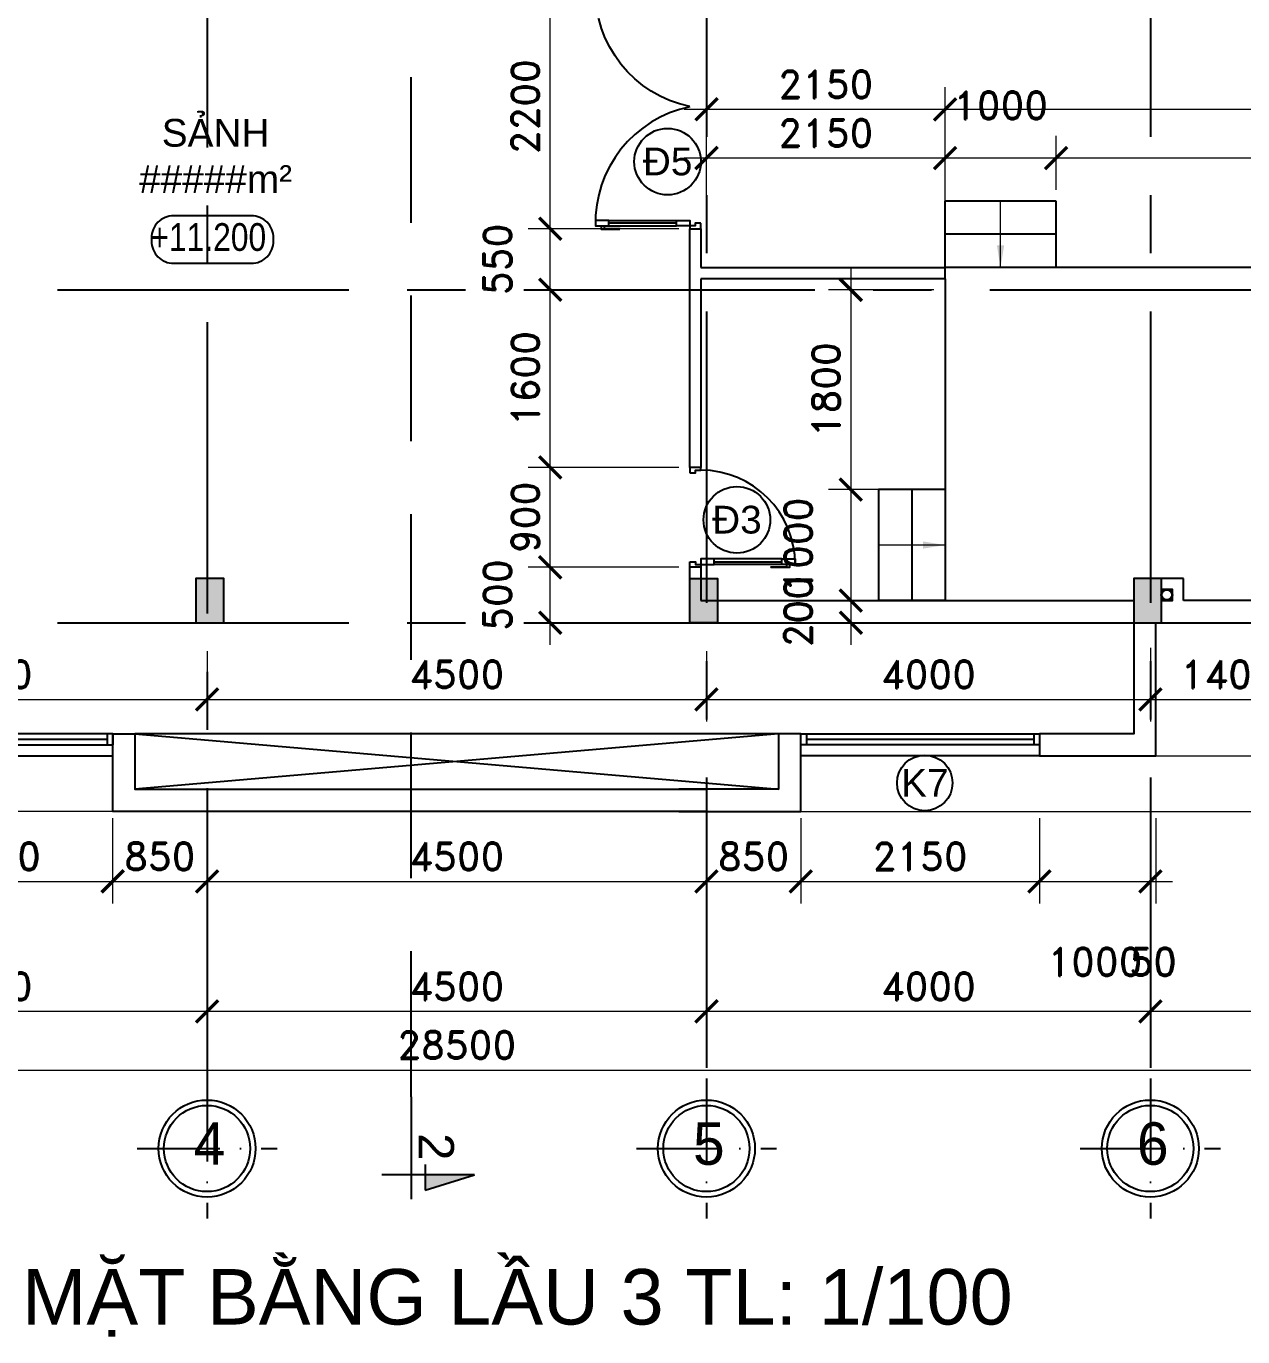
# Model space of a CAD drawing. Header units: inches. Extents: x 452443 to 881249, y 975131 to 1198310.
# Drawn here: x 747508 to 758471, y 1077002 to 1088811 of the extents above; entities that cross this region are included whole.
import ezdxf
from ezdxf.enums import TextEntityAlignment as Align

# ---------------------------------------------------------------- set-up
doc = ezdxf.new("R2010")
doc.units = ezdxf.units.IN
doc.header["$LTSCALE"] = 3.5
doc.header["$MEASUREMENT"] = 0
for name, pattern in [('ACAD_ISO10W100', [18, 12, -3, 0, -3]), ('CENTER', [2, 1.25, -0.25, 0.25, -0.25]), ('HIDDEN', [0.375, 0.25, -0.125])]:
    doc.linetypes.add(name, pattern=pattern)
for name, color, linetype in [('cot', 1, 'Continuous'), ('CUA', 4, 'Continuous'), ('DOOR-84', 84, 'Continuous'), ('hatch', 4, 'Continuous'), ('hatch vl', 4, 'Continuous'), ('HATCH47', 47, 'Continuous'), ('Net thay', 140, 'Continuous'), ('Netcat', 5, 'Continuous'), ('Netthay_126', 126, 'Continuous'), ('NOI THAT', 42, 'Continuous'), ('phong', 2, 'Continuous'), ('text', 3, 'Continuous'), ('TEXT2', 7, 'Continuous'), ('thuocdo', 3, 'Continuous'), ('Truc', 252, 'Continuous'), ('VISIONABLE-LINE126', 126, 'Continuous')]:
    doc.layers.add(name, color=color, linetype=linetype)
doc.styles.add('chu 1', font='VHELVEN0.TTF')
doc.styles.add('romand', font='romand.shx')
doc.styles.add('STYLE5', font='VAVON_.TTF')
doc.styles.add('THONG', font='VHELVCN0.TTF', dxfattribs={"height": 250})
doc.styles.add('VNI-HELVE', font='VHELVEN0.TTF')
doc.dimstyles.new('TL100', dxfattribs={"dimscale": 100, "dimtxt": 2.5, "dimasz": 2, "dimexe": 2, "dimexo": 1, "dimgap": 1, "dimtad": 1, "dimdec": 0, "dimzin": 0, "dimdsep": 46, "dimtxsty": 'romand', "dimblk": 'ARCHTICK', "dimcen": 2, "dimdle": 2, "dimclrd": 256, "dimclre": 256, "dimclrt": 7, "dimadec": 0, "dimazin": 0, "dimtfac": 0.004, "dimtdec": 0, "dimtmove": 2, "dimatfit": 3, "dimfxl": 1, "dimtolj": 1, "dimtzin": 0, "dimlwd": 20, "dimlwe": 20, "dimarcsym": 1})

# ---------------------------------------------------------------- blocks, each defined once
blk = doc.blocks.new('truc tron')
at = {"layer": 'DOOR-84', "linetype": 'ACAD_ISO10W100', "ltscale": 20}
for p, q in [((0, -710), (0, 710)), ((710, 0), (-710, 0))]:
    blk.add_line(p, q, dxfattribs=at)
at = {"layer": 'DOOR-84', "linetype": 'Continuous'}
blk.add_circle((0, 0), 492, dxfattribs=at)
at = {"layer": 'NOI THAT', "linetype": 'Continuous'}
blk.add_circle((0, 0), 437, dxfattribs=at)
blk = doc.blocks.new('dc')
at = {"layer": 'Netcat'}
blk.add_hatch(color=256, dxfattribs=at).paths.add_polyline_path([(828, 672), (828, 147), (989, 147)])
for p, q in [((828, 672), (828, -310)), ((989, 147), (828, 672)), ((717, 147), (989, 147)), ((0, 0), (1087, 0))]:
    blk.add_line(p, q, dxfattribs=at)
at = {"style": 'VNI-HELVE', "flags": 4}
blk.add_attdef('E', text='', height=375, dxfattribs=at).set_placement((482, 272), align=Align.MIDDLE_CENTER)
blk = doc.blocks.new('_ArchTick')
at = {"color": 0, "linetype": 'ByBlock', "const_width": 0.15}
blk.add_lwpolyline([(-0.5, -0.5), (0.5, 0.5)], dxfattribs=at)
blk = doc.blocks.new('*D2979')
at = {"layer": 'DEFPOINTS', "color": 0}
for p in [(745138, 1081012), (749138, 1081012), (749138, 1079935)]:
    blk.add_point(p, dxfattribs=at)
at = {"layer": 'thuocdo', "lineweight": 20}
for p, q in [((745138, 1080912), (745138, 1079735)), ((749138, 1080912), (749138, 1079735)), ((744938, 1079935), (749338, 1079935))]:
    blk.add_line(p, q, dxfattribs=at)
at = {"layer": 'thuocdo', "lineweight": 20, "xscale": 200, "yscale": 200, "zscale": 200, "rotation": 180}
blk.add_blockref('_ArchTick', (745138, 1079935), dxfattribs=at)
at = {"layer": 'thuocdo', "lineweight": 20, "xscale": 200, "yscale": 200, "zscale": 200}
blk.add_blockref('_ArchTick', (749138, 1079935), dxfattribs=at)
at = {"layer": 'thuocdo', "color": 7, "insert": (747138, 1080160), "char_height": 250, "attachment_point": 5, "style": 'romand'}
blk.add_mtext('\\A1;4000', dxfattribs=at)
blk = doc.blocks.new('*D2980')
at = {"layer": 'DEFPOINTS', "color": 0}
for p in [(749138, 1081012), (753638, 1081012), (753638, 1079935)]:
    blk.add_point(p, dxfattribs=at)
at = {"layer": 'thuocdo', "lineweight": 20}
for p, q in [((749138, 1080912), (749138, 1079735)), ((753638, 1080912), (753638, 1079735)), ((748938, 1079935), (753838, 1079935))]:
    blk.add_line(p, q, dxfattribs=at)
at = {"layer": 'thuocdo', "lineweight": 20, "xscale": 200, "yscale": 200, "zscale": 200, "rotation": 180}
blk.add_blockref('_ArchTick', (749138, 1079935), dxfattribs=at)
at = {"layer": 'thuocdo', "lineweight": 20, "xscale": 200, "yscale": 200, "zscale": 200}
blk.add_blockref('_ArchTick', (753638, 1079935), dxfattribs=at)
at = {"layer": 'thuocdo', "color": 7, "insert": (751388, 1080160), "char_height": 250, "attachment_point": 5, "style": 'romand'}
blk.add_mtext('\\A1;4500', dxfattribs=at)
blk = doc.blocks.new('*D2981')
at = {"layer": 'DEFPOINTS', "color": 0}
for p in [(753638, 1081560), (757638, 1081560), (757638, 1079935)]:
    blk.add_point(p, dxfattribs=at)
at = {"layer": 'thuocdo', "lineweight": 20}
for p, q in [((753638, 1081460), (753638, 1079735)), ((757638, 1081460), (757638, 1079735)), ((753438, 1079935), (757838, 1079935))]:
    blk.add_line(p, q, dxfattribs=at)
at = {"layer": 'thuocdo', "lineweight": 20, "xscale": 200, "yscale": 200, "zscale": 200, "rotation": 180}
blk.add_blockref('_ArchTick', (753638, 1079935), dxfattribs=at)
at = {"layer": 'thuocdo', "lineweight": 20, "xscale": 200, "yscale": 200, "zscale": 200}
blk.add_blockref('_ArchTick', (757638, 1079935), dxfattribs=at)
at = {"layer": 'thuocdo', "color": 7, "insert": (755638, 1080160), "char_height": 250, "attachment_point": 5, "style": 'romand'}
blk.add_mtext('\\A1;4000', dxfattribs=at)
blk = doc.blocks.new('*D2982')
at = {"layer": 'DEFPOINTS', "color": 0}
for p in [(757638, 1081560), (761638, 1081560), (761638, 1079935)]:
    blk.add_point(p, dxfattribs=at)
at = {"layer": 'thuocdo', "lineweight": 20}
for p, q in [((757638, 1081460), (757638, 1079735)), ((761638, 1081460), (761638, 1079735)), ((757438, 1079935), (761838, 1079935))]:
    blk.add_line(p, q, dxfattribs=at)
at = {"layer": 'thuocdo', "lineweight": 20, "xscale": 200, "yscale": 200, "zscale": 200, "rotation": 180}
blk.add_blockref('_ArchTick', (757638, 1079935), dxfattribs=at)
at = {"layer": 'thuocdo', "lineweight": 20, "xscale": 200, "yscale": 200, "zscale": 200}
blk.add_blockref('_ArchTick', (761638, 1079935), dxfattribs=at)
at = {"layer": 'thuocdo', "color": 7, "insert": (759638, 1080160), "char_height": 250, "attachment_point": 5, "style": 'romand'}
blk.add_mtext('\\A1;4000', dxfattribs=at)
blk = doc.blocks.new('*D2990')
at = {"layer": 'DEFPOINTS', "color": 0}
for p in [(736988, 1097936), (735191, 1081736), (748788, 1081736)]:
    blk.add_point(p, dxfattribs=at)
at = {"layer": 'thuocdo', "lineweight": 20}
for p, q in [((735191, 1098136), (735191, 1081536)), ((736888, 1097936), (734991, 1097936)), ((748688, 1081736), (734991, 1081736))]:
    blk.add_line(p, q, dxfattribs=at)
at = {"layer": 'thuocdo', "lineweight": 20, "xscale": 200, "yscale": 200, "zscale": 200}
for p, rotation in [((735191, 1097936), 90), ((735191, 1081736), 270)]:
    blk.add_blockref('_ArchTick', p, dxfattribs=dict(at, rotation=rotation))
at = {"layer": 'thuocdo', "color": 7, "insert": (734966, 1089836), "char_height": 250, "attachment_point": 5, "rotation": 90, "style": 'romand'}
blk.add_mtext('\\A1;16200', dxfattribs=at)
blk = doc.blocks.new('*D2991')
at = {"layer": 'DEFPOINTS', "color": 0}
for p in [(737138, 1080363), (765638, 1080363), (765638, 1079406)]:
    blk.add_point(p, dxfattribs=at)
at = {"layer": 'thuocdo', "lineweight": 20}
for p, q in [((737138, 1080263), (737138, 1079206)), ((765638, 1080263), (765638, 1079206)), ((736938, 1079406), (765838, 1079406))]:
    blk.add_line(p, q, dxfattribs=at)
at = {"layer": 'thuocdo', "lineweight": 20, "xscale": 200, "yscale": 200, "zscale": 200, "rotation": 180}
blk.add_blockref('_ArchTick', (737138, 1079406), dxfattribs=at)
at = {"layer": 'thuocdo', "lineweight": 20, "xscale": 200, "yscale": 200, "zscale": 200}
blk.add_blockref('_ArchTick', (765638, 1079406), dxfattribs=at)
at = {"layer": 'thuocdo', "color": 7, "insert": (751388, 1079631), "char_height": 250, "attachment_point": 5, "style": 'romand'}
blk.add_mtext('\\A1;28500', dxfattribs=at)
blk = doc.blocks.new('*D3013')
at = {"layer": 'DEFPOINTS', "color": 0}
for p in [(745138, 1083280), (749138, 1083280), (749138, 1082746)]:
    blk.add_point(p, dxfattribs=at)
at = {"layer": 'thuocdo', "lineweight": 20}
for p, q in [((745138, 1083180), (745138, 1082546)), ((749138, 1083180), (749138, 1082546)), ((744938, 1082746), (749338, 1082746))]:
    blk.add_line(p, q, dxfattribs=at)
at = {"layer": 'thuocdo', "lineweight": 20, "xscale": 200, "yscale": 200, "zscale": 200, "rotation": 180}
blk.add_blockref('_ArchTick', (745138, 1082746), dxfattribs=at)
at = {"layer": 'thuocdo', "lineweight": 20, "xscale": 200, "yscale": 200, "zscale": 200}
blk.add_blockref('_ArchTick', (749138, 1082746), dxfattribs=at)
at = {"layer": 'thuocdo', "color": 7, "insert": (747138, 1082971), "char_height": 250, "attachment_point": 5, "style": 'romand'}
blk.add_mtext('\\A1;4000', dxfattribs=at)
blk = doc.blocks.new('*D3014')
at = {"layer": 'DEFPOINTS', "color": 0}
for p in [(749138, 1083280), (753638, 1083280), (753638, 1082746)]:
    blk.add_point(p, dxfattribs=at)
at = {"layer": 'thuocdo', "lineweight": 20}
for p, q in [((749138, 1083180), (749138, 1082546)), ((753638, 1083180), (753638, 1082546)), ((748938, 1082746), (753838, 1082746))]:
    blk.add_line(p, q, dxfattribs=at)
at = {"layer": 'thuocdo', "lineweight": 20, "xscale": 200, "yscale": 200, "zscale": 200, "rotation": 180}
blk.add_blockref('_ArchTick', (749138, 1082746), dxfattribs=at)
at = {"layer": 'thuocdo', "lineweight": 20, "xscale": 200, "yscale": 200, "zscale": 200}
blk.add_blockref('_ArchTick', (753638, 1082746), dxfattribs=at)
at = {"layer": 'thuocdo', "color": 7, "insert": (751388, 1082971), "char_height": 250, "attachment_point": 5, "style": 'romand'}
blk.add_mtext('\\A1;4500', dxfattribs=at)
blk = doc.blocks.new('*D3015')
at = {"layer": 'DEFPOINTS', "color": 0}
for p in [(753638, 1083280), (757638, 1083310), (757638, 1082746)]:
    blk.add_point(p, dxfattribs=at)
at = {"layer": 'thuocdo', "lineweight": 20}
for p, q in [((753638, 1083180), (753638, 1082546)), ((757638, 1083210), (757638, 1082546)), ((753438, 1082746), (757838, 1082746))]:
    blk.add_line(p, q, dxfattribs=at)
at = {"layer": 'thuocdo', "lineweight": 20, "xscale": 200, "yscale": 200, "zscale": 200, "rotation": 180}
blk.add_blockref('_ArchTick', (753638, 1082746), dxfattribs=at)
at = {"layer": 'thuocdo', "lineweight": 20, "xscale": 200, "yscale": 200, "zscale": 200}
blk.add_blockref('_ArchTick', (757638, 1082746), dxfattribs=at)
at = {"layer": 'thuocdo', "color": 7, "insert": (755638, 1082971), "char_height": 250, "attachment_point": 5, "style": 'romand'}
blk.add_mtext('\\A1;4000', dxfattribs=at)
blk = doc.blocks.new('*D3016')
at = {"layer": 'DEFPOINTS', "color": 0}
for p in [(759038, 1083436), (757638, 1083310), (759038, 1082746)]:
    blk.add_point(p, dxfattribs=at)
at = {"layer": 'thuocdo', "lineweight": 20}
for p, q in [((759038, 1083336), (759038, 1082546)), ((757638, 1083210), (757638, 1082546)), ((757438, 1082746), (759238, 1082746))]:
    blk.add_line(p, q, dxfattribs=at)
at = {"layer": 'thuocdo', "lineweight": 20, "xscale": 200, "yscale": 200, "zscale": 200, "rotation": 180}
blk.add_blockref('_ArchTick', (757638, 1082746), dxfattribs=at)
at = {"layer": 'thuocdo', "lineweight": 20, "xscale": 200, "yscale": 200, "zscale": 200}
blk.add_blockref('_ArchTick', (759038, 1082746), dxfattribs=at)
at = {"layer": 'thuocdo', "color": 7, "insert": (758338, 1082971), "char_height": 250, "attachment_point": 5, "style": 'romand'}
blk.add_mtext('\\A1;1400', dxfattribs=at)
blk = doc.blocks.new('*D3024')
at = {"layer": 'DEFPOINTS', "color": 0}
for p in [(746137, 1081777), (748287, 1081777), (748287, 1081106)]:
    blk.add_point(p, dxfattribs=at)
at = {"layer": 'thuocdo', "lineweight": 20}
for p, q in [((746137, 1081677), (746137, 1080906)), ((748287, 1081677), (748287, 1080906)), ((745937, 1081106), (748487, 1081106))]:
    blk.add_line(p, q, dxfattribs=at)
at = {"layer": 'thuocdo', "lineweight": 20, "xscale": 200, "yscale": 200, "zscale": 200, "rotation": 180}
blk.add_blockref('_ArchTick', (746137, 1081106), dxfattribs=at)
at = {"layer": 'thuocdo', "lineweight": 20, "xscale": 200, "yscale": 200, "zscale": 200}
blk.add_blockref('_ArchTick', (748287, 1081106), dxfattribs=at)
at = {"layer": 'thuocdo', "color": 7, "insert": (747212, 1081331), "char_height": 250, "attachment_point": 5, "style": 'romand'}
blk.add_mtext('\\A1;2150', dxfattribs=at)
blk = doc.blocks.new('*D3025')
at = {"layer": 'DEFPOINTS', "color": 0}
for p in [(748287, 1081777), (749138, 1081777), (749138, 1081106)]:
    blk.add_point(p, dxfattribs=at)
at = {"layer": 'thuocdo', "lineweight": 20}
for p, q in [((748287, 1081677), (748287, 1080906)), ((749138, 1081677), (749138, 1080906)), ((748087, 1081106), (749338, 1081106))]:
    blk.add_line(p, q, dxfattribs=at)
at = {"layer": 'thuocdo', "lineweight": 20, "xscale": 200, "yscale": 200, "zscale": 200, "rotation": 180}
blk.add_blockref('_ArchTick', (748287, 1081106), dxfattribs=at)
at = {"layer": 'thuocdo', "lineweight": 20, "xscale": 200, "yscale": 200, "zscale": 200}
blk.add_blockref('_ArchTick', (749138, 1081106), dxfattribs=at)
at = {"layer": 'thuocdo', "color": 7, "insert": (748712, 1081331), "char_height": 250, "attachment_point": 5, "style": 'romand'}
blk.add_mtext('\\A1;850', dxfattribs=at)
blk = doc.blocks.new('*D3026')
at = {"layer": 'DEFPOINTS', "color": 0}
for p in [(749138, 1081777), (753638, 1081777), (753638, 1081106)]:
    blk.add_point(p, dxfattribs=at)
at = {"layer": 'thuocdo', "lineweight": 20}
for p, q in [((749138, 1081677), (749138, 1080906)), ((753638, 1081677), (753638, 1080906)), ((748938, 1081106), (753838, 1081106))]:
    blk.add_line(p, q, dxfattribs=at)
at = {"layer": 'thuocdo', "lineweight": 20, "xscale": 200, "yscale": 200, "zscale": 200, "rotation": 180}
blk.add_blockref('_ArchTick', (749138, 1081106), dxfattribs=at)
at = {"layer": 'thuocdo', "lineweight": 20, "xscale": 200, "yscale": 200, "zscale": 200}
blk.add_blockref('_ArchTick', (753638, 1081106), dxfattribs=at)
at = {"layer": 'thuocdo', "color": 7, "insert": (751388, 1081331), "char_height": 250, "attachment_point": 5, "style": 'romand'}
blk.add_mtext('\\A1;4500', dxfattribs=at)
blk = doc.blocks.new('*D3027')
at = {"layer": 'DEFPOINTS', "color": 0}
for p in [(753638, 1081777), (754488, 1081777), (754488, 1081106)]:
    blk.add_point(p, dxfattribs=at)
at = {"layer": 'thuocdo', "lineweight": 20}
for p, q in [((753638, 1081677), (753638, 1080906)), ((754488, 1081677), (754488, 1080906)), ((753438, 1081106), (754688, 1081106))]:
    blk.add_line(p, q, dxfattribs=at)
at = {"layer": 'thuocdo', "lineweight": 20, "xscale": 200, "yscale": 200, "zscale": 200, "rotation": 180}
blk.add_blockref('_ArchTick', (753638, 1081106), dxfattribs=at)
at = {"layer": 'thuocdo', "lineweight": 20, "xscale": 200, "yscale": 200, "zscale": 200}
blk.add_blockref('_ArchTick', (754488, 1081106), dxfattribs=at)
at = {"layer": 'thuocdo', "color": 7, "insert": (754063, 1081331), "char_height": 250, "attachment_point": 5, "style": 'romand'}
blk.add_mtext('\\A1;850', dxfattribs=at)
blk = doc.blocks.new('*D3028')
at = {"layer": 'DEFPOINTS', "color": 0}
for p in [(754488, 1081777), (756638, 1081777), (756638, 1081106)]:
    blk.add_point(p, dxfattribs=at)
at = {"layer": 'thuocdo', "lineweight": 20}
for p, q in [((754488, 1081677), (754488, 1080906)), ((756638, 1081677), (756638, 1080906)), ((754288, 1081106), (756838, 1081106))]:
    blk.add_line(p, q, dxfattribs=at)
at = {"layer": 'thuocdo', "lineweight": 20, "xscale": 200, "yscale": 200, "zscale": 200, "rotation": 180}
blk.add_blockref('_ArchTick', (754488, 1081106), dxfattribs=at)
at = {"layer": 'thuocdo', "lineweight": 20, "xscale": 200, "yscale": 200, "zscale": 200}
blk.add_blockref('_ArchTick', (756638, 1081106), dxfattribs=at)
at = {"layer": 'thuocdo', "color": 7, "insert": (755563, 1081331), "char_height": 250, "attachment_point": 5, "style": 'romand'}
blk.add_mtext('\\A1;2150', dxfattribs=at)
blk = doc.blocks.new('*D3029')
at = {"layer": 'DEFPOINTS', "color": 0}
for p in [(756638, 1081777), (757638, 1081777), (757638, 1081106)]:
    blk.add_point(p, dxfattribs=at)
at = {"layer": 'thuocdo', "lineweight": 20}
for p, q in [((756638, 1081677), (756638, 1080906)), ((757638, 1081677), (757638, 1080906)), ((756438, 1081106), (757838, 1081106))]:
    blk.add_line(p, q, dxfattribs=at)
at = {"layer": 'thuocdo', "lineweight": 20, "xscale": 200, "yscale": 200, "zscale": 200, "rotation": 180}
blk.add_blockref('_ArchTick', (756638, 1081106), dxfattribs=at)
at = {"layer": 'thuocdo', "lineweight": 20, "xscale": 200, "yscale": 200, "zscale": 200}
blk.add_blockref('_ArchTick', (757638, 1081106), dxfattribs=at)
at = {"layer": 'thuocdo', "color": 7, "insert": (757138, 1080381), "char_height": 250, "attachment_point": 5, "style": 'romand'}
blk.add_mtext('\\A1;1000', dxfattribs=at)
blk = doc.blocks.new('*D3030')
at = {"layer": 'DEFPOINTS', "color": 0}
for p in [(757638, 1081777), (757688, 1081777), (757688, 1081106)]:
    blk.add_point(p, dxfattribs=at)
at = {"layer": 'thuocdo', "lineweight": 20}
for p, q in [((757638, 1081677), (757638, 1080906)), ((757688, 1081677), (757688, 1080906)), ((757638, 1081106), (757688, 1081106))]:
    blk.add_line(p, q, dxfattribs=at)
at = {"layer": 'thuocdo', "color": 7, "insert": (757663, 1080381), "char_height": 250, "attachment_point": 5, "style": 'romand'}
blk.add_mtext('\\A1;50', dxfattribs=at)
blk = doc.blocks.new('*D3074')
at = {"layer": 'DEFPOINTS', "color": 0}
for p in [(752230, 1086436), (753414, 1086436), (753488, 1084836)]:
    blk.add_point(p, dxfattribs=at)
at = {"layer": 'thuocdo', "lineweight": 20}
for p, q in [((752230, 1084636), (752230, 1086636)), ((753314, 1086436), (752030, 1086436)), ((753388, 1084836), (752030, 1084836))]:
    blk.add_line(p, q, dxfattribs=at)
at = {"layer": 'thuocdo', "lineweight": 20, "xscale": 200, "yscale": 200, "zscale": 200}
for p, rotation in [((752230, 1086436), 90), ((752230, 1084836), 270)]:
    blk.add_blockref('_ArchTick', p, dxfattribs=dict(at, rotation=rotation))
at = {"layer": 'thuocdo', "color": 7, "insert": (752005, 1085636), "char_height": 250, "attachment_point": 5, "rotation": 90, "style": 'romand'}
blk.add_mtext('\\A1;1600', dxfattribs=at)
blk = doc.blocks.new('*D3075')
at = {"layer": 'DEFPOINTS', "color": 0}
for p in [(756820, 1083436), (766349, 1083436), (756957, 1082236)]:
    blk.add_point(p, dxfattribs=at)
at = {"layer": 'thuocdo', "lineweight": 20}
for p, q in [((766349, 1082036), (766349, 1083636)), ((756920, 1083436), (766549, 1083436)), ((757057, 1082236), (766549, 1082236))]:
    blk.add_line(p, q, dxfattribs=at)
at = {"layer": 'thuocdo', "lineweight": 20, "xscale": 200, "yscale": 200, "zscale": 200}
for p, rotation in [((766349, 1083436), 90), ((766349, 1082236), 270)]:
    blk.add_blockref('_ArchTick', p, dxfattribs=dict(at, rotation=rotation))
at = {"layer": 'thuocdo', "color": 7, "insert": (766124, 1082836), "char_height": 250, "attachment_point": 5, "rotation": 90, "style": 'romand'}
blk.add_mtext('\\A1;1200', dxfattribs=at)
blk = doc.blocks.new('*D3076')
at = {"layer": 'DEFPOINTS', "color": 0}
for p in [(756718, 1082236), (766349, 1082236), (753779, 1081736)]:
    blk.add_point(p, dxfattribs=at)
at = {"layer": 'thuocdo', "lineweight": 20}
for p, q in [((766349, 1081536), (766349, 1082436)), ((756818, 1082236), (766549, 1082236)), ((753879, 1081736), (766549, 1081736))]:
    blk.add_line(p, q, dxfattribs=at)
at = {"layer": 'thuocdo', "lineweight": 20, "xscale": 200, "yscale": 200, "zscale": 200}
for p, rotation in [((766349, 1082236), 90), ((766349, 1081736), 270)]:
    blk.add_blockref('_ArchTick', p, dxfattribs=dict(at, rotation=rotation))
at = {"layer": 'thuocdo', "color": 7, "insert": (767074, 1081986), "char_height": 250, "attachment_point": 5, "rotation": 90, "style": 'romand'}
blk.add_mtext('\\A1;500', dxfattribs=at)
blk = doc.blocks.new('CD900')
for p, q in [((830, 75), (220, 75)), ((220, 50), (830, 50)), ((899, 25), (871, 25))]:
    blk.add_line(p, q)
for points in [[(0, 850), (50, 850), (50, 875), (100, 875), (100, 900), (0, 900)], [(0, 50), (50, 50), (50, 25), (100, 25), (100, 0), (0, 0)]]:
    blk.add_lwpolyline(points, close=True)
for points in [[(220, 25), (220, 75), (100, 75), (100, 25), (220, 25)], [(853, 25), (220, 25)], [(899, 25), (899, -3), (730, -3)], [(871, 25), (871, 2), (730, 2), (730, -3)], [(830, 25), (830, 75), (950, 75), (950, 25), (830, 25)]]:
    blk.add_lwpolyline(points)
at = {"layer": 'hatch'}
blk.add_arc((100, 25), 850, 0, 90, dxfattribs=at)
blk = doc.blocks.new('*D3095')
at = {"layer": 'DEFPOINTS', "color": 0}
for p in [(752230, 1083936), (753488, 1083936), (753245, 1083436)]:
    blk.add_point(p, dxfattribs=at)
at = {"layer": 'thuocdo', "lineweight": 20}
for p, q in [((752230, 1083236), (752230, 1084136)), ((753388, 1083936), (752030, 1083936)), ((753145, 1083436), (752030, 1083436))]:
    blk.add_line(p, q, dxfattribs=at)
at = {"layer": 'thuocdo', "lineweight": 20, "xscale": 200, "yscale": 200, "zscale": 200}
for p, rotation in [((752230, 1083936), 90), ((752230, 1083436), 270)]:
    blk.add_blockref('_ArchTick', p, dxfattribs=dict(at, rotation=rotation))
at = {"layer": 'thuocdo', "color": 7, "insert": (751755, 1083686), "char_height": 250, "attachment_point": 5, "rotation": 90, "style": 'romand'}
blk.add_mtext('\\A1;500', dxfattribs=at)
blk = doc.blocks.new('*D3096')
at = {"layer": 'DEFPOINTS', "color": 0}
for p in [(752230, 1084836), (753488, 1084836), (753488, 1083936)]:
    blk.add_point(p, dxfattribs=at)
at = {"layer": 'thuocdo', "lineweight": 20}
for p, q in [((752230, 1083736), (752230, 1085036)), ((753388, 1084836), (752030, 1084836)), ((753388, 1083936), (752030, 1083936))]:
    blk.add_line(p, q, dxfattribs=at)
at = {"layer": 'thuocdo', "lineweight": 20, "xscale": 200, "yscale": 200, "zscale": 200}
for p, rotation in [((752230, 1084836), 90), ((752230, 1083936), 270)]:
    blk.add_blockref('_ArchTick', p, dxfattribs=dict(at, rotation=rotation))
at = {"layer": 'thuocdo', "color": 7, "insert": (752005, 1084386), "char_height": 250, "attachment_point": 5, "rotation": 90, "style": 'romand'}
blk.add_mtext('\\A1;900', dxfattribs=at)
blk = doc.blocks.new('*D3097')
at = {"layer": 'DEFPOINTS', "color": 0}
for p in [(752230, 1086986), (753488, 1086986), (753488, 1086436)]:
    blk.add_point(p, dxfattribs=at)
at = {"layer": 'thuocdo', "linetype": 'Continuous', "lineweight": 20}
for p, q in [((752230, 1086236), (752230, 1087186)), ((753388, 1086986), (752030, 1086986)), ((753388, 1086436), (752030, 1086436))]:
    blk.add_line(p, q, dxfattribs=at)
at = {"layer": 'thuocdo', "lineweight": 20, "xscale": 200, "yscale": 200, "zscale": 200}
for p, rotation in [((752230, 1086986), 90), ((752230, 1086436), 270)]:
    blk.add_blockref('_ArchTick', p, dxfattribs=dict(at, rotation=rotation))
at = {"layer": 'thuocdo', "color": 7, "insert": (751755, 1086711), "char_height": 250, "attachment_point": 5, "rotation": 90, "style": 'romand'}
blk.add_mtext('\\A1;550', dxfattribs=at)
blk = doc.blocks.new('*D3098')
at = {"layer": 'DEFPOINTS', "color": 0}
for p in [(752230, 1089186), (753588, 1089186), (753488, 1086986)]:
    blk.add_point(p, dxfattribs=at)
at = {"layer": 'thuocdo', "linetype": 'Continuous', "lineweight": 20}
for p, q in [((752230, 1086786), (752230, 1089386)), ((753488, 1089186), (752030, 1089186)), ((753388, 1086986), (752030, 1086986))]:
    blk.add_line(p, q, dxfattribs=at)
at = {"layer": 'thuocdo', "lineweight": 20, "xscale": 200, "yscale": 200, "zscale": 200}
for p, rotation in [((752230, 1089186), 90), ((752230, 1086986), 270)]:
    blk.add_blockref('_ArchTick', p, dxfattribs=dict(at, rotation=rotation))
at = {"layer": 'thuocdo', "color": 7, "insert": (752005, 1088086), "char_height": 250, "attachment_point": 5, "rotation": 90, "style": 'romand'}
blk.add_mtext('\\A1;2200', dxfattribs=at)
blk = doc.blocks.new('D666')
at = {"layer": 'hatch'}
for p, q in [((12128, 9474), (12738, 9474)), ((12738, 9449), (12128, 9449)), ((12059, 9424), (12088, 9424))]:
    blk.add_line(p, q, dxfattribs=at)
for points in [[(12128, 9424), (12128, 9474), (12008, 9474), (12008, 9424), (12128, 9424)], [(12738, 9424), (12738, 9474), (12858, 9474), (12858, 9424), (12738, 9424)], [(12059, 9424), (12059, 9396), (12229, 9396)], [(12088, 9424), (12088, 9402), (12229, 9402), (12229, 9396)], [(12106, 9424), (12738, 9424)]]:
    blk.add_lwpolyline(points, dxfattribs=at)
blk.add_lwpolyline([(12958, 9449), (12908, 9449), (12908, 9424), (12858, 9424), (12858, 9399), (12958, 9399)], close=True, dxfattribs=at)
blk.add_arc((13075, 9454), 1067, 101.7319, 181.6014, dxfattribs=at)
blk = doc.blocks.new('*D3101')
at = {"layer": 'DEFPOINTS', "color": 0}
for p in [(755788, 1087624), (755788, 1087059), (753638, 1086855)]:
    blk.add_point(p, dxfattribs=at)
at = {"layer": 'thuocdo', "linetype": 'Continuous', "lineweight": 20}
for p, q in [((753638, 1086955), (753638, 1087824)), ((755788, 1087159), (755788, 1087824)), ((753438, 1087624), (755988, 1087624))]:
    blk.add_line(p, q, dxfattribs=at)
at = {"layer": 'thuocdo', "lineweight": 20, "xscale": 200, "yscale": 200, "zscale": 200, "rotation": 180}
blk.add_blockref('_ArchTick', (753638, 1087624), dxfattribs=at)
at = {"layer": 'thuocdo', "lineweight": 20, "xscale": 200, "yscale": 200, "zscale": 200}
blk.add_blockref('_ArchTick', (755788, 1087624), dxfattribs=at)
at = {"layer": 'thuocdo', "color": 7, "insert": (754713, 1087849), "char_height": 250, "attachment_point": 5, "style": 'romand'}
blk.add_mtext('\\A1;2150', dxfattribs=at)
blk = doc.blocks.new('*D3102')
at = {"layer": 'DEFPOINTS', "color": 0}
for p in [(756788, 1087624), (756788, 1087236), (755788, 1087059)]:
    blk.add_point(p, dxfattribs=at)
at = {"layer": 'thuocdo', "linetype": 'Continuous', "lineweight": 20}
for p, q in [((755788, 1087159), (755788, 1087824)), ((756788, 1087336), (756788, 1087824)), ((755588, 1087624), (756988, 1087624))]:
    blk.add_line(p, q, dxfattribs=at)
at = {"layer": 'thuocdo', "lineweight": 20, "xscale": 200, "yscale": 200, "zscale": 200, "rotation": 180}
blk.add_blockref('_ArchTick', (755788, 1087624), dxfattribs=at)
at = {"layer": 'thuocdo', "lineweight": 20, "xscale": 200, "yscale": 200, "zscale": 200}
blk.add_blockref('_ArchTick', (756788, 1087624), dxfattribs=at)
at = {"layer": 'thuocdo', "color": 7, "insert": (756288, 1088099), "char_height": 250, "attachment_point": 5, "style": 'romand'}
blk.add_mtext('\\A1;1000', dxfattribs=at)
blk = doc.blocks.new('*D3103')
at = {"layer": 'DEFPOINTS', "color": 0}
for p in [(762288, 1087624), (756788, 1087236), (762288, 1087236)]:
    blk.add_point(p, dxfattribs=at)
at = {"layer": 'thuocdo', "linetype": 'Continuous', "lineweight": 20}
for p, q in [((756788, 1087336), (756788, 1087824)), ((762288, 1087336), (762288, 1087824)), ((756588, 1087624), (762488, 1087624))]:
    blk.add_line(p, q, dxfattribs=at)
at = {"layer": 'thuocdo', "lineweight": 20, "xscale": 200, "yscale": 200, "zscale": 200, "rotation": 180}
blk.add_blockref('_ArchTick', (756788, 1087624), dxfattribs=at)
at = {"layer": 'thuocdo', "lineweight": 20, "xscale": 200, "yscale": 200, "zscale": 200}
blk.add_blockref('_ArchTick', (762288, 1087624), dxfattribs=at)
at = {"layer": 'thuocdo', "color": 7, "insert": (759538, 1087849), "char_height": 250, "attachment_point": 5, "style": 'romand'}
blk.add_mtext('\\A1;5500', dxfattribs=at)
blk = doc.blocks.new('CAODO2')
at = {"layer": 'Net thay', "ltscale": 3}
blk.add_lwpolyline([(0, 0), (701, 0, 0.414214), (901, 200), (901, 229, 0.414214), (701, 429), (0, 429, 0.414214), (-200, 229), (-200, 200, 0.414214)], format="xyb", close=True, dxfattribs=at)
at = {"style": 'THONG', "flags": 4}
blk.add_attdef('%%P0.000', (-115, 111, 803), '', height=250, dxfattribs=at)
blk = doc.blocks.new('*D2959')
at = {"layer": 'DEFPOINTS', "color": 0}
for p in [(755788, 1088063), (755788, 1086936), (753638, 1086782)]:
    blk.add_point(p, dxfattribs=at)
at = {"layer": 'thuocdo', "linetype": 'Continuous', "lineweight": 20}
for p, q in [((753638, 1086882), (753638, 1088263)), ((755788, 1087036), (755788, 1088263)), ((753438, 1088063), (755988, 1088063))]:
    blk.add_line(p, q, dxfattribs=at)
at = {"layer": 'thuocdo', "lineweight": 20, "xscale": 200, "yscale": 200, "zscale": 200, "rotation": 180}
blk.add_blockref('_ArchTick', (753638, 1088063), dxfattribs=at)
at = {"layer": 'thuocdo', "lineweight": 20, "xscale": 200, "yscale": 200, "zscale": 200}
blk.add_blockref('_ArchTick', (755788, 1088063), dxfattribs=at)
at = {"layer": 'thuocdo', "color": 7, "insert": (754713, 1088288), "char_height": 250, "attachment_point": 5, "style": 'romand'}
blk.add_mtext('\\A1;2150', dxfattribs=at)
blk = doc.blocks.new('*D2960')
at = {"layer": 'DEFPOINTS', "color": 0}
for p in [(763288, 1088063), (755788, 1086936), (763288, 1086936)]:
    blk.add_point(p, dxfattribs=at)
at = {"layer": 'thuocdo', "linetype": 'Continuous', "lineweight": 20}
for p, q in [((755788, 1087036), (755788, 1088263)), ((763288, 1087036), (763288, 1088263)), ((755588, 1088063), (763488, 1088063))]:
    blk.add_line(p, q, dxfattribs=at)
at = {"layer": 'thuocdo', "lineweight": 20, "xscale": 200, "yscale": 200, "zscale": 200, "rotation": 180}
blk.add_blockref('_ArchTick', (755788, 1088063), dxfattribs=at)
at = {"layer": 'thuocdo', "lineweight": 20, "xscale": 200, "yscale": 200, "zscale": 200}
blk.add_blockref('_ArchTick', (763288, 1088063), dxfattribs=at)
at = {"layer": 'thuocdo', "color": 7, "insert": (759538, 1088288), "char_height": 250, "attachment_point": 5, "style": 'romand'}
blk.add_mtext('\\A1;7500', dxfattribs=at)
blk = doc.blocks.new('*D2962')
at = {"layer": 'DEFPOINTS', "color": 0}
for p in [(755788, 1086436), (754939, 1084636), (755788, 1084636)]:
    blk.add_point(p, dxfattribs=at)
at = {"layer": 'thuocdo', "linetype": 'Continuous', "lineweight": 20}
for p, q in [((754939, 1086636), (754939, 1084436)), ((755688, 1086436), (754739, 1086436)), ((755688, 1084636), (754739, 1084636))]:
    blk.add_line(p, q, dxfattribs=at)
at = {"layer": 'thuocdo', "lineweight": 20, "xscale": 200, "yscale": 200, "zscale": 200}
for p, rotation in [((754939, 1086436), 90), ((754939, 1084636), 270)]:
    blk.add_blockref('_ArchTick', p, dxfattribs=dict(at, rotation=rotation))
at = {"layer": 'thuocdo', "color": 7, "insert": (754714, 1085536), "char_height": 250, "attachment_point": 5, "rotation": 90, "style": 'romand'}
blk.add_mtext('\\A1;1800', dxfattribs=at)
blk = doc.blocks.new('*D2963')
at = {"layer": 'DEFPOINTS', "color": 0}
for p in [(755788, 1084636), (754939, 1083636), (755488, 1083636)]:
    blk.add_point(p, dxfattribs=at)
at = {"layer": 'thuocdo', "linetype": 'Continuous', "lineweight": 20}
for p, q in [((754939, 1084836), (754939, 1083436)), ((755688, 1084636), (754739, 1084636)), ((755388, 1083636), (754739, 1083636))]:
    blk.add_line(p, q, dxfattribs=at)
at = {"layer": 'thuocdo', "lineweight": 20, "xscale": 200, "yscale": 200, "zscale": 200}
for p, rotation in [((754939, 1084636), 90), ((754939, 1083636), 270)]:
    blk.add_blockref('_ArchTick', p, dxfattribs=dict(at, rotation=rotation))
at = {"layer": 'thuocdo', "color": 7, "insert": (754464, 1084136), "char_height": 250, "attachment_point": 5, "rotation": 90, "style": 'romand'}
blk.add_mtext('\\A1;1000', dxfattribs=at)
blk = doc.blocks.new('*D2964')
at = {"layer": 'DEFPOINTS', "color": 0}
for p in [(755488, 1083636), (754939, 1083436), (755410, 1083436)]:
    blk.add_point(p, dxfattribs=at)
at = {"layer": 'thuocdo', "linetype": 'Continuous', "lineweight": 20}
for p, q in [((754939, 1083836), (754939, 1083236)), ((755388, 1083636), (754739, 1083636)), ((755310, 1083436), (754739, 1083436))]:
    blk.add_line(p, q, dxfattribs=at)
at = {"layer": 'thuocdo', "lineweight": 20, "xscale": 200, "yscale": 200, "zscale": 200}
for p, rotation in [((754939, 1083636), 90), ((754939, 1083436), 270)]:
    blk.add_blockref('_ArchTick', p, dxfattribs=dict(at, rotation=rotation))
at = {"layer": 'thuocdo', "color": 7, "insert": (754464, 1083536), "char_height": 250, "attachment_point": 5, "rotation": 90, "style": 'romand'}
blk.add_mtext('\\A1;200', dxfattribs=at)

msp = doc.modelspace()

# ---------------------------------------------------------------- hatches: boundary and pattern name
at = {"layer": 'cot'}
for points in [[(749037.7, 1083436.5), (749287.7, 1083436.5), (749287.7, 1083836.5), (749037.7, 1083836.5)], [(753737.7, 1083436.5), (753487.7, 1083436.5), (753487.7, 1083836.5), (753737.7, 1083836.5)], [(757487.7, 1083436.5), (757737.7, 1083436.5), (757737.7, 1083836.5), (757487.7, 1083836.5)]]:
    msp.add_hatch(color=256, dxfattribs=at).paths.add_polyline_path(points)

# ---------------------------------------------------------------- linework, layer by layer
for points in [[(749037.7, 1083436.5), (749287.7, 1083436.5), (749287.7, 1083836.5), (749037.7, 1083836.5)], [(753737.7, 1083436.5), (753487.7, 1083436.5), (753487.7, 1083836.5), (753737.7, 1083836.5)], [(757487.7, 1083436.5), (757737.7, 1083436.5), (757737.7, 1083836.5), (757487.7, 1083836.5)]]:
    msp.add_lwpolyline(points, close=True, dxfattribs=at)
at = {"layer": 'DOOR-84'}
for points in [[(746137.3, 1082336.5), (748287.3, 1082336.5), (748287.3, 1082436.5), (746137.3, 1082436.5)], [(746137.3, 1082336.5), (748287.3, 1082336.5), (748287.3, 1082436.5), (746137.3, 1082436.5)], [(756638, 1082336.5), (754488, 1082336.5), (754488, 1082436.5), (756638, 1082436.5)]]:
    msp.add_lwpolyline(points, close=True, dxfattribs=at)
for points in [[(748237.3, 1082436.5), (748237.3, 1082336.5)], [(748287.3, 1082436.5), (748287.3, 1082336.5)], [(754538, 1082436.5), (754538, 1082336.5)], [(756588, 1082436.5), (756588, 1082336.5)], [(746187.3, 1082386.5), (748237.3, 1082386.5)], [(754538, 1082386.5), (756588, 1082386.5)]]:
    msp.add_lwpolyline(points, dxfattribs=at)
at = {"layer": 'hatch vl'}
for centre, radius in [((753287.8, 1087591.3), 300), ((753912.4, 1084363.5), 300), ((755605.1, 1081992.9), 250)]:
    msp.add_circle(centre, radius, dxfattribs=at)
at = {"layer": 'HATCH47', "linetype": 'HIDDEN', "ltscale": 1500}
msp.add_lwpolyline([(750977, 1079165.6), (750977, 1099728.9)], dxfattribs=at)
at = {"layer": 'Net thay'}
for p, q in [((756787.7, 1087236.5), (755787.7, 1087236.5)), ((756787.7, 1086936.5), (755787.7, 1086936.5)), ((763287.7, 1086636.5), (755787.7, 1086636.5)), ((755787.7, 1086536.5), (755787.7, 1084486.5)), ((755187.7, 1084636.5), (755187.7, 1083636.5)), ((755487.7, 1084636.5), (755487.7, 1083636.5))]:
    msp.add_line(p, q, dxfattribs=at)
for points in [[(755787.7, 1086636.5), (755787.7, 1087236.5)], [(756787.7, 1086636.5), (756787.7, 1087236.5)], [(756787.7, 1086636.5), (755787.7, 1086636.5)], [(755787.7, 1084636.5), (755187.7, 1084636.5)], [(755787.7, 1084636.5), (755787.7, 1083636.5)], [(755787.7, 1083636.5), (755187.7, 1083636.5)]]:
    msp.add_lwpolyline(points, dxfattribs=at)
at = {"layer": 'Netthay_126'}
for p, q in [((746137.3, 1082236.5), (748287.3, 1082236.5)), ((756638, 1082236.5), (754488, 1082236.5))]:
    msp.add_line(p, q, dxfattribs=at)
for points in [[(754288, 1082436.5), (748487.3, 1082436.5)], [(748487.3, 1082436.5), (754288, 1081936.5)], [(754288, 1082436.5), (748487.3, 1081936.5)]]:
    msp.add_lwpolyline(points, dxfattribs=at)
at = {"layer": 'phong'}
for p, q in [((753487.7, 1084836.5), (753487.7, 1086986.5)), ((753587.7, 1086986.5), (753587.7, 1086636.5)), ((753587.7, 1086636.5), (755787.7, 1086636.5)), ((755787.7, 1086536.5), (753587.7, 1086536.5)), ((753587.7, 1086536.5), (753587.7, 1084836.5)), ((753587.7, 1084836.5), (753487.7, 1084836.5)), ((753487.7, 1083436.5), (753487.7, 1083936.5)), ((753587.7, 1083936.5), (753587.7, 1083636.5)), ((757937.7, 1083836.5), (757637.7, 1083836.5)), ((757937.7, 1083636.5), (757937.7, 1083836.5)), ((753587.7, 1083636.5), (757487.7, 1083636.5)), ((759037.7, 1083636.5), (757937.7, 1083636.5)), ((753487.7, 1083436.5), (757487.7, 1083436.5)), ((757687.7, 1083436.5), (759037.7, 1083436.5))]:
    msp.add_line(p, q, dxfattribs=at)
for points in [[(755787.7, 1086536.5), (755787.7, 1086636.5)], [(753587.7, 1083936.5), (753487.7, 1083936.5)], [(756638, 1082236.5), (757687.7, 1082236.5), (757687.7, 1083436.5)], [(757487.7, 1083436.5), (757487.7, 1082436.5), (756638, 1082436.5), (756638, 1082236.5)], [(753637.7, 1081736.5), (748287.3, 1081736.5), (748287.3, 1082436.5), (748487.3, 1082436.5), (748487.3, 1081936.5), (753637.7, 1081936.5)], [(753387.7, 1081736.5), (754488, 1081736.5), (754488, 1082436.5), (754288, 1082436.5), (754288, 1081936.5), (753387.7, 1081936.5)]]:
    msp.add_lwpolyline(points, dxfattribs=at)
msp.add_lwpolyline([(757737.7, 1083636.5), (757837.7, 1083636.5), (757837.7, 1083736.5), (757737.7, 1083736.5)], close=True, dxfattribs=at)
at = {"layer": 'thuocdo'}
for radius in [50, 45]:
    msp.add_circle((757786.2, 1083688), radius, dxfattribs=at)
at = {"layer": 'Truc', "linetype": 'CENTER', "ltscale": 600}
for points in [[(753637.7, 1098840.5), (753637.7, 1079425.4)], [(757637.7, 1098840.5), (757637.7, 1079425.4)], [(749137.7, 1098745.1), (749137.7, 1079282.6)], [(735190.8, 1086436.5), (767473.6, 1086436.5)], [(735190.8, 1083436.5), (767473.6, 1083436.5)]]:
    msp.add_lwpolyline(points, dxfattribs=at)

# ---------------------------------------------------------------- block references
at = {"xscale": -1, "rotation": 180}
msp.add_blockref('D666', (740629.2, 1098585.6), dxfattribs=at)
msp.add_blockref('D666', (740629.2, 1077587.3))
at = {"layer": 'CUA'}
msp.add_blockref('CD900', (753487.7, 1083936.5), dxfattribs=at)
at = {"layer": 'phong'}
ref = msp.add_blockref('CAODO2', (748836.2, 1086674.9), dxfattribs=at)
ref.add_attrib('%%P0.000', '+11.200', (748627.3, 1086787, 803.4), dxfattribs={"layer": '0', "height": 250, "style": 'THONG', "flags": 4})
ref = msp.add_blockref('dc', (750977, 1079165.6), dxfattribs=dict(at, xscale=0.8499999999767169, yscale=0.8499999999767169, zscale=0.8500000000058208, rotation=270))
ref.add_attrib('E', '2', dxfattribs={"layer": '0', "height": 318.8, "rotation": 270, "style": 'VNI-HELVE'}).set_placement((751203.1, 1078714.5), align=Align.MIDDLE_CENTER)
at = {"layer": 'VISIONABLE-LINE126', "linetype": 'Continuous', "xscale": 0.8886240000138059, "yscale": 0.8886240000138059, "zscale": 0.8886240000138059, "rotation": 180}
for p in [(749137.7, 1078698.8), (753637.7, 1078698.8), (757637.7, 1078698.8)]:
    msp.add_blockref('truc tron', p, dxfattribs=at)

# ---------------------------------------------------------------- texts
at = {"char_height": 250, "width": 407.041, "attachment_point": 5, "style": 'chu 1'}
for s, insert in [('Ñ5', (753287.8, 1087591.3)), ('Ñ3', (753912.4, 1084363.5)), ('K7', (755605.1, 1081992.9))]:
    msp.add_mtext(s, dxfattribs=dict(at, insert=insert))
at = {"layer": 'text', "linetype": 'Continuous', "style": 'STYLE5'}
for s, p in [('4', (749159.4, 1078552.2)), ('5', (753659.4, 1078552.2)), ('6', (757659.4, 1078552.2))]:
    msp.add_text(s, height=382.5, dxfattribs=at).set_placement(p, align=Align.CENTER)
at = {"layer": 'TEXT2', "style": 'VNI-HELVE'}
for s, width, insert, char_height, attachment_point in [('{\\C7;SAÛNH\\P#####m²}', 4203.104, (749214.5, 1087976.1), 250, 2), ('{\\C7;MAËT BAÈNG LAÀU 3 TL: 1/100}', 16977.87, (747469.5, 1077612.8), 500, 1)]:
    msp.add_mtext_dynamic_manual_height_columns(s, width=width, gutter_width=1000, heights=[0], dxfattribs=dict(at, insert=insert, char_height=char_height, attachment_point=attachment_point))

# ---------------------------------------------------------------- dimensions: what is measured, and where the dimension line sits
at = {"layer": 'thuocdo'}
for base, p1, p2, override, picture, middle in [((735190.8, 1081736.5), (736987.7, 1097936.5), (748788.4, 1081736.5), {"dimarcsym": 1}, '*D2990', (734965.8, 1089836.5)), ((752230.4, 1086436.5), (753487.7, 1084836.5), (753414.3, 1086436.5), {"dimfxl": 10, "dimarcsym": 1}, '*D3074', (752005.4, 1085636.5)), ((752230.4, 1084836.5), (753487.7, 1083936.5), (753487.7, 1084836.5), {"dimfxl": 10, "dimarcsym": 1}, '*D3096', (752005.4, 1084386.5)), ((752230.4, 1083936.5), (753245.2, 1083436.5), (753487.7, 1083936.5), {"dimfxl": 10, "dimarcsym": 1}, '*D3095', (751755.4, 1083686.5)), ((766349.5, 1083436.5), (756956.5, 1082236.5), (756820, 1083436.5), {"dimarcsym": 1}, '*D3075', (766124.5, 1082836.5)), ((766349.5, 1082236.5), (753779, 1081736.5), (756717.8, 1082236.5), {"dimarcsym": 1}, '*D3076', (767074.5, 1081986.5))]:
    dim = msp.add_linear_dim(base=base, p1=p1, p2=p2, angle=90, dimstyle='TL100', override=override, dxfattribs=at)
    dim.commit()
    dim.dimension.update_dxf_attribs({"geometry": picture, "text_midpoint": middle})
for base, p1, p2, picture, middle in [((752230.4, 1089186.5), (753487.7, 1086986.5), (753587.7, 1089186.5), '*D3098', (752005.4, 1088086.5)), ((752230.4, 1086986.5), (753487.7, 1086436.5), (753487.7, 1086986.5), '*D3097', (751755.4, 1086711.5)), ((754939, 1084636.5), (755787.7, 1086436.5), (755787.7, 1084636.5), '*D2962', (754714, 1085536.5)), ((754939, 1083636.5), (755787.7, 1084636.5), (755487.7, 1083636.5), '*D2963', (754464, 1084136.5)), ((754939, 1083436.5), (755487.7, 1083636.5), (755410.1, 1083436.5), '*D2964', (754464, 1083536.5))]:
    dim = msp.add_linear_dim(base=base, p1=p1, p2=p2, angle=90, dimstyle='TL100', dxfattribs=at)
    dim.commit()
    dim.dimension.update_dxf_attribs({"geometry": picture, "text_midpoint": middle})
for base, p1, p2, picture, middle in [((755787.7, 1088062.9), (753637.7, 1086781.5), (755787.7, 1086936.5), '*D2959', (754712.7, 1088287.9)), ((763287.7, 1088062.9), (755787.7, 1086936.5), (763287.7, 1086936.5), '*D2960', (759537.7, 1088287.9)), ((756787.7, 1087624.2), (755787.7, 1087059.1), (756787.7, 1087236.5), '*D3102', (756287.7, 1088099.2)), ((755787.7, 1087624.2), (753637.7, 1086855.3), (755787.7, 1087059.1), '*D3101', (754712.7, 1087849.2)), ((762287.7, 1087624.2), (756787.7, 1087236.5), (762287.7, 1087236.5), '*D3103', (759537.7, 1087849.2))]:
    dim = msp.add_linear_dim(base=base, p1=p1, p2=p2, dimstyle='TL100', dxfattribs=at)
    dim.commit()
    dim.dimension.update_dxf_attribs({"geometry": picture, "text_midpoint": middle})
for base, p1, p2, override, picture, middle in [((759037.7, 1082746.3), (757637.7, 1083309.9), (759037.7, 1083436.5), {"dimfxl": 10, "dimarcsym": 1}, '*D3016', (758337.7, 1082971.3)), ((749137.7, 1082746.3), (745137.7, 1083280.4), (749137.7, 1083280.4), {"dimfxl": 10, "dimarcsym": 1}, '*D3013', (747137.7, 1082971.3)), ((753637.7, 1082746.3), (749137.7, 1083280.4), (753637.7, 1083280.4), {"dimfxl": 10, "dimarcsym": 1}, '*D3014', (751387.7, 1082971.3)), ((757637.7, 1082746.3), (753637.7, 1083280.4), (757637.7, 1083309.9), {"dimfxl": 10, "dimarcsym": 1}, '*D3015', (755637.7, 1082971.3)), ((748287.3, 1081106.1), (746137.3, 1081777.3), (748287.3, 1081777.3), {"dimfxl": 10, "dimarcsym": 1}, '*D3024', (747212.3, 1081331.1)), ((749137.7, 1081106.1), (748287.3, 1081777.3), (749137.7, 1081777.3), {"dimfxl": 10, "dimarcsym": 1}, '*D3025', (748712.5, 1081331.1)), ((753637.7, 1081106.1), (749137.7, 1081777.3), (753637.7, 1081777.3), {"dimfxl": 10, "dimarcsym": 1}, '*D3026', (751387.7, 1081331.1)), ((754488, 1081106.1), (753637.7, 1081777.3), (754488, 1081777.3), {"dimfxl": 10, "dimarcsym": 1}, '*D3027', (754062.8, 1081331.1)), ((756638, 1081106.1), (754488, 1081777.3), (756638, 1081777.3), {"dimfxl": 10, "dimarcsym": 1}, '*D3028', (755563, 1081331.1)), ((757637.7, 1081106.1), (756638, 1081777.3), (757637.7, 1081777.3), {"dimfxl": 10, "dimarcsym": 1}, '*D3029', (757137.8, 1080381.1)), ((757687.7, 1081106.1), (757637.7, 1081777.3), (757687.7, 1081777.3), {"dimfxl": 10, "dimarcsym": 1}, '*D3030', (757662.7, 1080381.1)), ((757637.7, 1079935.3), (753637.7, 1081559.7), (757637.7, 1081559.7), {"dimarcsym": 1}, '*D2981', (755637.7, 1080160.3)), ((761637.7, 1079935.3), (757637.7, 1081559.7), (761637.7, 1081559.7), {"dimarcsym": 1}, '*D2982', (759637.7, 1080160.3)), ((749137.7, 1079935.3), (745137.7, 1081012.3), (749137.7, 1081012.3), {"dimarcsym": 1}, '*D2979', (747137.7, 1080160.3)), ((753637.7, 1079935.3), (749137.7, 1081012.3), (753637.7, 1081012.3), {"dimarcsym": 1}, '*D2980', (751387.7, 1080160.3)), ((765637.7, 1079406.3), (737137.7, 1080363.3), (765637.7, 1080363.3), {"dimarcsym": 1}, '*D2991', (751387.7, 1079631.3))]:
    dim = msp.add_linear_dim(base=base, p1=p1, p2=p2, dimstyle='TL100', override=override, dxfattribs=at)
    dim.commit()
    dim.dimension.update_dxf_attribs({"geometry": picture, "text_midpoint": middle})

# ---------------------------------------------------------------- leaders
at = {"layer": 'Net thay'}
for points in [[(756287.7, 1086636.5), (756287.7, 1087236.5)], [(755787.7, 1084136.5), (755187.7, 1084136.5)]]:
    msp.add_leader(points, dimstyle='TL100', override={"dimasz": 2, "dimgap": 0.5, "dimtad": 0}, dxfattribs=at)

doc.saveas('drawing.dxf')
